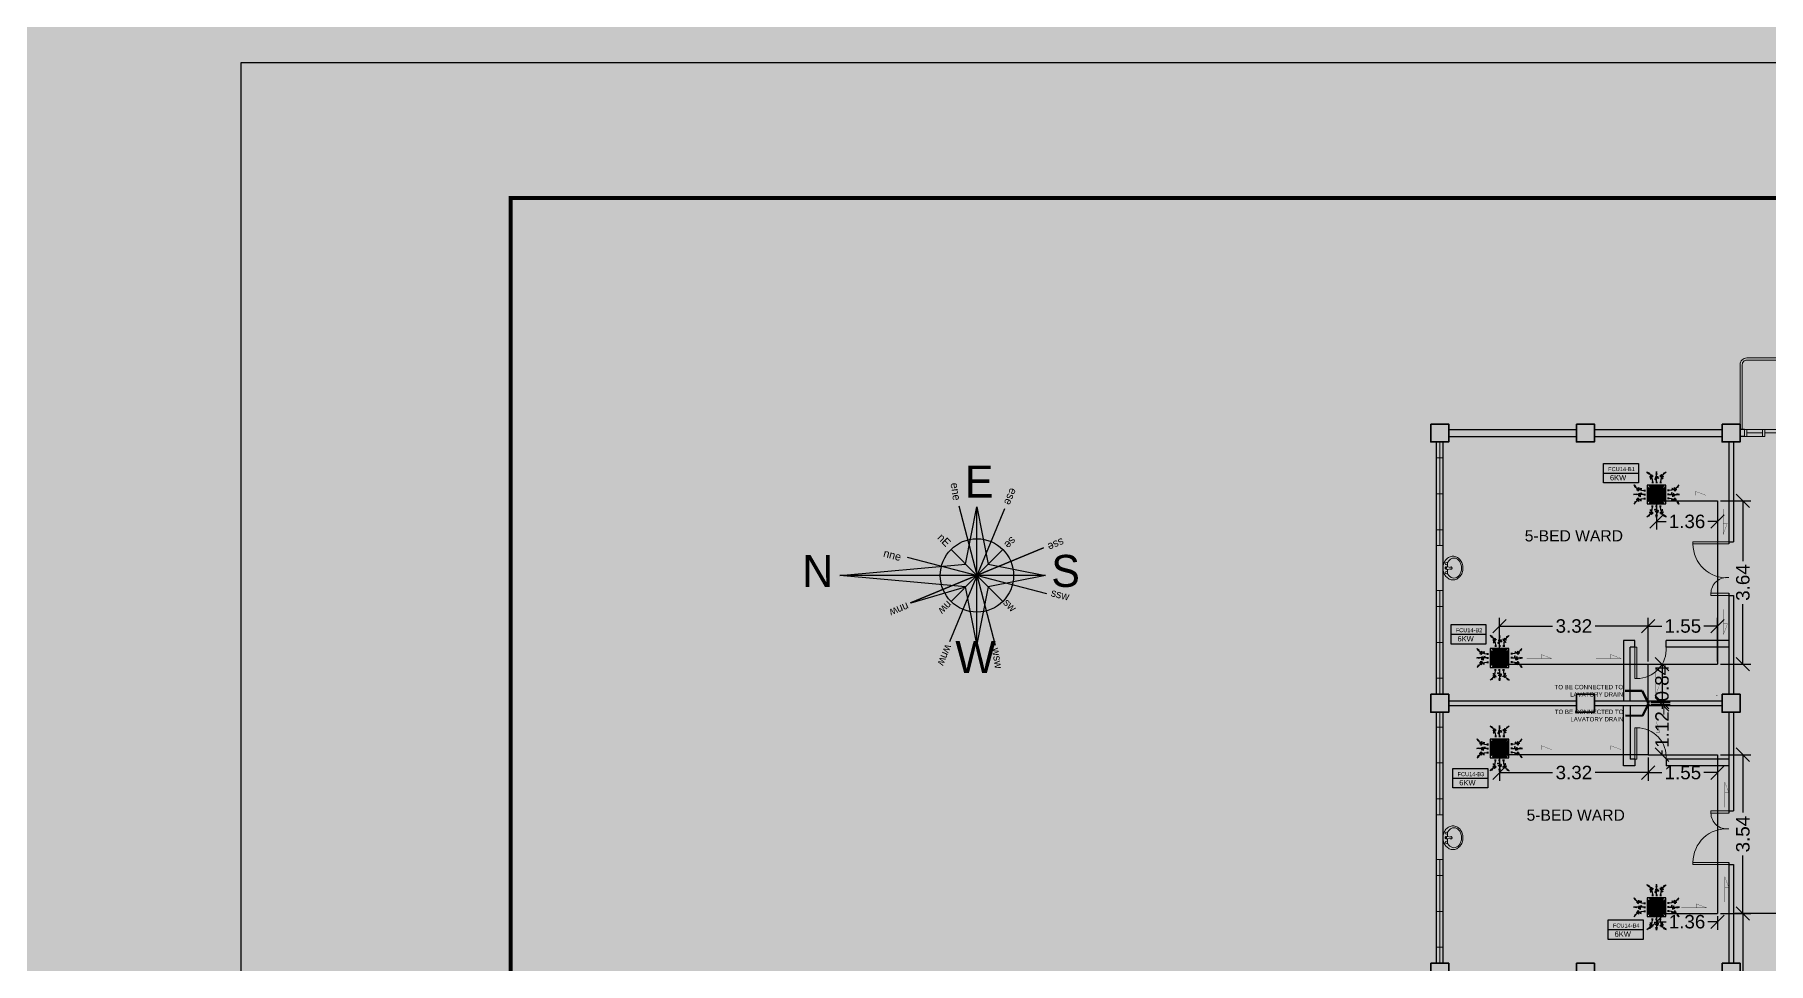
# Model space of a CAD drawing. Header units: millimetres. Extents: x -60 to 576, y -39 to 287.
# Drawn here: x 208.01 to 246.68, y 130.13 to 150.84 of the extents above; entities that cross this region are included whole.
import ezdxf

# ---------------------------------------------------------------- set-up
doc = ezdxf.new("R2010")
doc.units = ezdxf.units.MM
doc.header["$MEASUREMENT"] = 0
for name, color, linetype in [('.1', 1, 'Continuous'), ('AIR', 7, 'Continuous'), ('AIR-00', 7, 'Continuous'), ('AIR-01', 7, 'Continuous'), ('AIR-02', 7, 'Continuous'), ('AIR-04', 7, 'Continuous'), ('DRAIN PIPE', 7, 'Continuous'), ('fcu drain', 7, 'Continuous'), ('label', 7, 'Continuous'), ('Legends', 7, 'Continuous'), ('M-AC-TEXT', 7, 'Continuous'), ('PATHS', 7, 'Continuous'), ('template', 7, 'Continuous')]:
    doc.layers.add(name, color=color, linetype=linetype)
doc.styles.add('ar-dim-axis', font='romans.shx', dxfattribs={"width": 0.8})
doc.styles.add('OIP FONT', font='GOTHIC.TTF', dxfattribs={"height": 150})
doc.styles.get("Standard").update_dxf_attribs({"font": 'arial.ttf'})
doc.styles.add('SWISSLT175', font='swissl.ttf', dxfattribs={"height": 0.175})
doc.dimstyles.new('ar-dim-axis', dxfattribs={"dimtxt": 350, "dimasz": 250, "dimexe": 75, "dimexo": 75, "dimgap": 200, "dimtad": 1, "dimdec": 0, "dimzin": 12, "dimdsep": 46, "dimtxsty": 'ar-dim-axis', "dimblk": 'ARCHTICK', "dimcen": 120, "dimclrd": 11, "dimclre": 8, "dimclrt": 4, "dimadec": 0, "dimazin": 3, "dimtm": 1, "dimtfac": 1, "dimtdec": 0, "dimtix": 1, "dimtmove": 2, "dimatfit": 3, "dimldrblk": 'ARCHTICK', "dimfxl": 1, "dimtolj": 1, "dimtzin": 0, "dimarcsym": 1})
doc.dimstyles.new('Copy of dimension', dxfattribs={"dimtxt": 0.3, "dimasz": 0.3, "dimexe": 0.18, "dimexo": 0.0625, "dimgap": 0.09, "dimtad": 0, "dimzin": 0, "dimdsep": 46, "dimtxsty": 'Standard', "dimblk": 'OBLIQUE', "dimcen": 0.09, "dimclrd": 256, "dimclre": 256, "dimclrt": 256, "dimadec": 0, "dimazin": 0, "dimtfac": 1, "dimtofl": 0, "dimtmove": 0, "dimatfit": 3, "dimldrblk": 'OBLIQUE', "dimfxl": 1, "dimtolj": 1, "dimtzin": 0, "dimarcsym": 0})

# ---------------------------------------------------------------- blocks, each defined once
blk = doc.blocks.new('FCU-13000P (CASSETTE SPLIT)')
at = {"layer": 'AIR-00', "ltscale": 3}
for p, q in [((0, 0.523), (0, 1)), ((-0.523, 0), (-1, 0)), ((-0.558, 0.193), (-0.487, 0.193)), ((-0.558, 0.162), (-0.487, 0.162)), ((-0.558, 0.016), (-0.487, 0.016)), ((-0.193, 0.558), (-0.193, 0.487)), ((-0.162, 0.558), (-0.162, 0.487)), ((-0.016, 0.558), (-0.016, 0.487)), ((0.016, 0.558), (0.016, 0.487)), ((0.162, 0.558), (0.162, 0.487)), ((0.193, 0.558), (0.193, 0.487)), ((0.558, 0.193), (0.487, 0.193)), ((0.558, 0.162), (0.487, 0.162)), ((0.558, 0.016), (0.487, 0.016)), ((0.523, 0), (1, 0)), ((-0.558, -0.016), (-0.487, -0.016)), ((-0.558, -0.162), (-0.487, -0.162)), ((-0.558, -0.193), (-0.487, -0.193)), ((-0.193, -0.558), (-0.193, -0.487)), ((-0.162, -0.558), (-0.162, -0.487)), ((-0.016, -0.558), (-0.016, -0.487)), ((0, -0.523), (0, -1)), ((0.016, -0.558), (0.016, -0.487)), ((0.162, -0.558), (0.162, -0.487)), ((0.193, -0.558), (0.193, -0.487)), ((0.558, -0.016), (0.487, -0.016)), ((0.558, -0.162), (0.487, -0.162)), ((0.558, -0.193), (0.487, -0.193))]:
    blk.add_line(p, q, dxfattribs=at)
at = {"layer": 'AIR-00'}
for p, q in [((0.295, -0.295), (-0.295, 0.295)), ((0.295, 0.295), (-0.295, -0.295))]:
    blk.add_line(p, q, dxfattribs=at)
at = {"layer": 'AIR-00', "ltscale": 3}
for points in [[(-0.335, 0.895), (-0.311, 0.932), (-0.416, 0.973)], [(-0.022, 0.89), (0.022, 0.89), (0, 1)], [(0.335, 0.895), (0.311, 0.932), (0.416, 0.973)], [(-0.89, 0.022), (-0.89, -0.022), (-1, 0)], [(-0.895, 0.335), (-0.932, 0.311), (-0.973, 0.416)], [(0.89, 0.022), (0.89, -0.022), (1, 0)], [(0.895, 0.335), (0.932, 0.311), (0.973, 0.416)], [(-0.895, -0.335), (-0.932, -0.311), (-0.973, -0.416)], [(0.895, -0.335), (0.932, -0.311), (0.973, -0.416)], [(-0.335, -0.895), (-0.311, -0.932), (-0.416, -0.973)], [(-0.022, -0.89), (0.022, -0.89), (0, -1)], [(0.335, -0.895), (0.311, -0.932), (0.416, -0.973)]]:
    blk.add_lwpolyline(points, close=True, dxfattribs=at)
at = {"layer": 'AIR-00'}
for points in [[(-0.323, 0.914, -0.171809), (-0.178, 0.558), (-0.178, 0.522)], [(0.323, 0.914, 0.171809), (0.178, 0.558), (0.178, 0.522)], [(-0.914, 0.323, 0.171809), (-0.558, 0.178), (-0.522, 0.178)], [(0.914, 0.323, -0.171809), (0.558, 0.178), (0.522, 0.178)], [(-0.914, -0.323, -0.171809), (-0.558, -0.178), (-0.522, -0.178)], [(-0.323, -0.914, 0.171809), (-0.178, -0.558), (-0.178, -0.522)], [(0.323, -0.914, -0.171809), (0.178, -0.558), (0.178, -0.522)], [(0.914, -0.323, 0.171809), (0.558, -0.178), (0.522, -0.178)]]:
    blk.add_lwpolyline(points, format="xyb", dxfattribs=at)
for points in [[(-0.26, -0.26), (0.26, -0.26), (0.26, 0.26), (-0.26, 0.26)], [(-0.21, -0.21), (0.21, -0.21), (0.21, 0.21), (-0.21, 0.21)], [(-0.16, -0.16), (0.16, -0.16), (0.16, 0.16), (-0.16, 0.16)], [(-0.11, -0.11), (0.11, -0.11), (0.11, 0.11), (-0.11, 0.11)], [(-0.06, -0.06), (0.06, -0.06), (0.06, 0.06), (-0.06, 0.06)]]:
    blk.add_lwpolyline(points, close=True, dxfattribs=at)
at = {"layer": 'AIR-00', "ltscale": 3}
for points in [[(-0.268, 0.84), (-0.231, 0.852), (-0.134, 0.882), (-0.422, 0.704), (0.005, 0.903), (-0.358, 0.645), (-0.239, 0.678), (-0.199, 0.69)], [(0.268, 0.84), (0.231, 0.852), (0.134, 0.882), (0.422, 0.704), (-0.005, 0.903), (0.358, 0.645), (0.239, 0.678), (0.199, 0.69)], [(-0.84, 0.268), (-0.852, 0.231), (-0.882, 0.134), (-0.704, 0.422), (-0.903, -0.005), (-0.645, 0.358), (-0.678, 0.239), (-0.69, 0.199)], [(0.84, 0.268), (0.852, 0.231), (0.882, 0.134), (0.704, 0.422), (0.903, -0.005), (0.645, 0.358), (0.678, 0.239), (0.69, 0.199)], [(-0.84, -0.268), (-0.852, -0.231), (-0.882, -0.134), (-0.704, -0.422), (-0.903, 0.005), (-0.645, -0.358), (-0.678, -0.239), (-0.69, -0.199)], [(-0.268, -0.84), (-0.231, -0.852), (-0.134, -0.882), (-0.422, -0.704), (0.005, -0.903), (-0.358, -0.645), (-0.239, -0.678), (-0.199, -0.69)], [(0.268, -0.84), (0.231, -0.852), (0.134, -0.882), (0.422, -0.704), (-0.005, -0.903), (0.358, -0.645), (0.239, -0.678), (0.199, -0.69)], [(0.84, -0.268), (0.852, -0.231), (0.882, -0.134), (0.704, -0.422), (0.903, 0.005), (0.645, -0.358), (0.678, -0.239), (0.69, -0.199)]]:
    blk.add_open_spline(points, degree=3, knots=[0.0032834, 0.0032834, 0.0032834, 0.0032834, 0.0712567, 0.1924075, 0.3347111, 0.5062145, 0.5813292, 0.5813292, 0.5813292, 0.5813292], dxfattribs=at)
for points in [[(0, 0.8), (0.077, 0.776), (-0.058, 0.755), (0.098, 0.718), (-0.087, 0.663), (0, 0.631)], [(-0.8, 0), (-0.776, -0.077), (-0.755, 0.058), (-0.718, -0.098), (-0.663, 0.087), (-0.631, 0)], [(0.8, 0), (0.776, -0.077), (0.755, 0.058), (0.718, -0.098), (0.663, 0.087), (0.631, 0)], [(0, -0.8), (0.077, -0.776), (-0.058, -0.755), (0.098, -0.718), (-0.087, -0.663), (0, -0.631)]]:
    blk.add_spline(points, degree=3, dxfattribs=at)
for points in [[(-0.416, 0.973), (-0.335, 0.895), (-0.311, 0.932)], [(0, 1), (-0.022, 0.89), (0.022, 0.89)], [(0.416, 0.973), (0.335, 0.895), (0.311, 0.932)], [(-1, 0), (-0.89, 0.022), (-0.89, -0.022)], [(-0.973, 0.416), (-0.895, 0.335), (-0.932, 0.311)], [(1, 0), (0.89, 0.022), (0.89, -0.022)], [(0.973, 0.416), (0.895, 0.335), (0.932, 0.311)], [(-0.973, -0.416), (-0.895, -0.335), (-0.932, -0.311)], [(0.973, -0.416), (0.895, -0.335), (0.932, -0.311)], [(-0.416, -0.973), (-0.335, -0.895), (-0.311, -0.932)], [(0, -1), (-0.022, -0.89), (0.022, -0.89)], [(0.416, -0.973), (0.335, -0.895), (0.311, -0.932)]]:
    blk.add_solid(points, dxfattribs=at)
at = {"layer": 'AIR-01'}
for points in [[(-0.373, 0.31), (-0.348, 0.31), (-0.348, -0.31), (-0.373, -0.31)], [(-0.31, 0.372), (0.31, 0.372), (0.31, 0.348), (-0.31, 0.348)], [(0.372, 0.31), (0.348, 0.31), (0.348, -0.31), (0.372, -0.31)], [(-0.31, -0.373), (0.31, -0.373), (0.31, -0.348), (-0.31, -0.348)]]:
    blk.add_lwpolyline(points, close=True, dxfattribs=at)
at = {"layer": 'AIR-02'}
blk.add_lwpolyline([(-0.26, -0.31), (0.26, -0.31, 0.414214), (0.31, -0.26), (0.31, 0.26, 0.414214), (0.26, 0.31), (-0.26, 0.31, 0.414214), (-0.31, 0.26), (-0.31, -0.26, 0.414214)], format="xyb", close=True, dxfattribs=at)
at = {"layer": 'AIR-04'}
blk.add_lwpolyline([(-0.41, -0.41), (0.41, -0.41), (0.41, 0.41), (-0.41, 0.41)], close=True, dxfattribs=at)
blk = doc.blocks.new('_ARCHTICK')
at = {"color": 0, "linetype": 'ByBlock', "const_width": 0.15}
blk.add_lwpolyline([(-0.5, -0.5), (0.5, 0.5)], dxfattribs=at)
blk = doc.blocks.new('_Oblique')
at = {"color": 0, "linetype": 'ByBlock', "lineweight": -2}
blk.add_line((-0.5, -0.5), (0.5, 0.5), dxfattribs=at)
blk = doc.blocks.new('*D111')
at = {"lineweight": -2, "transparency": 16777216}
for p, q in [((240.69, 136.866), (240.69, 137.834)), ((244.005, 136.866), (244.005, 137.834)), ((240.69, 137.654), (241.869, 137.654)), ((244.005, 137.654), (242.825, 137.654))]:
    blk.add_line(p, q, dxfattribs=at)
at = {"layer": 'Defpoints', "color": 0, "transparency": 16777216}
for p in [(244.005, 137.654), (240.69, 136.803), (244.005, 136.803)]:
    blk.add_point(p, dxfattribs=at)
at = {"lineweight": -2, "transparency": 16777216, "xscale": 0.3, "yscale": 0.3, "zscale": 0.3, "rotation": 180}
blk.add_blockref('_Oblique', (240.69, 137.654), dxfattribs=at)
at = {"lineweight": -2, "transparency": 16777216, "xscale": 0.3, "yscale": 0.3, "zscale": 0.3}
blk.add_blockref('_Oblique', (244.005, 137.654), dxfattribs=at)
at = {"transparency": 16777216, "insert": (242.347, 137.654), "char_height": 0.3, "attachment_point": 5}
blk.add_mtext('\\A1;3.32', dxfattribs=at)
blk = doc.blocks.new('*D112')
at = {"lineweight": -2, "transparency": 16777216}
for p, q in [((244.005, 136.866), (244.005, 137.834)), ((245.552, 136.866), (245.552, 137.834)), ((244.005, 137.654), (244.312, 137.654)), ((245.552, 137.654), (245.245, 137.654))]:
    blk.add_line(p, q, dxfattribs=at)
at = {"layer": 'Defpoints', "color": 0, "transparency": 16777216}
for p in [(245.552, 137.654), (244.005, 136.803), (245.552, 136.803)]:
    blk.add_point(p, dxfattribs=at)
at = {"lineweight": -2, "transparency": 16777216, "xscale": 0.3, "yscale": 0.3, "zscale": 0.3, "rotation": 180}
blk.add_blockref('_Oblique', (244.005, 137.654), dxfattribs=at)
at = {"lineweight": -2, "transparency": 16777216, "xscale": 0.3, "yscale": 0.3, "zscale": 0.3}
blk.add_blockref('_Oblique', (245.552, 137.654), dxfattribs=at)
at = {"transparency": 16777216, "insert": (244.778, 137.654), "char_height": 0.3, "attachment_point": 5}
blk.add_mtext('\\A1;1.55', dxfattribs=at)
blk = doc.blocks.new('*D113')
at = {"lineweight": -2, "transparency": 16777216}
for p, q in [((245.615, 140.448), (246.297, 140.448)), ((246.117, 140.448), (246.117, 139.104)), ((246.117, 136.803), (246.117, 138.146)), ((245.615, 136.803), (246.297, 136.803))]:
    blk.add_line(p, q, dxfattribs=at)
at = {"layer": 'Defpoints', "color": 0, "transparency": 16777216}
for p in [(245.552, 140.448), (246.117, 140.448), (245.552, 136.803)]:
    blk.add_point(p, dxfattribs=at)
at = {"lineweight": -2, "transparency": 16777216, "xscale": 0.3, "yscale": 0.3, "zscale": 0.3}
for p, rotation in [((246.117, 140.448), 90), ((246.117, 136.803), 270)]:
    blk.add_blockref('_Oblique', p, dxfattribs=dict(at, rotation=rotation))
at = {"transparency": 16777216, "insert": (246.117, 138.625), "char_height": 0.3, "attachment_point": 5, "rotation": 90}
blk.add_mtext('\\A1;3.64', dxfattribs=at)
blk = doc.blocks.new('*D114')
at = {"lineweight": -2, "transparency": 16777216}
for p, q in [((244.19, 140.385), (244.19, 139.806)), ((245.552, 140.385), (245.552, 139.806)), ((244.19, 139.986), (244.406, 139.986)), ((245.552, 139.986), (245.336, 139.986))]:
    blk.add_line(p, q, dxfattribs=at)
at = {"layer": 'Defpoints', "color": 0, "transparency": 16777216}
for p in [(244.19, 140.448), (245.552, 140.448), (244.19, 139.986)]:
    blk.add_point(p, dxfattribs=at)
at = {"lineweight": -2, "transparency": 16777216, "xscale": 0.3, "yscale": 0.3, "zscale": 0.3, "rotation": 180}
blk.add_blockref('_Oblique', (244.19, 139.986), dxfattribs=at)
at = {"lineweight": -2, "transparency": 16777216, "xscale": 0.3, "yscale": 0.3, "zscale": 0.3}
blk.add_blockref('_Oblique', (245.552, 139.986), dxfattribs=at)
at = {"transparency": 16777216, "insert": (244.871, 139.986), "char_height": 0.3, "attachment_point": 5}
blk.add_mtext('\\A1;1.36', dxfattribs=at)
blk = doc.blocks.new('*D115')
at = {"lineweight": -2, "transparency": 16777216}
for p, q in [((244.067, 136.803), (244.493, 136.803)), ((244.313, 136.803), (244.313, 135.959)), ((244.067, 135.959), (244.493, 135.959))]:
    blk.add_line(p, q, dxfattribs=at)
at = {"layer": 'Defpoints', "color": 0, "transparency": 16777216}
for p in [(244.005, 136.803), (244.005, 135.959), (244.313, 135.959)]:
    blk.add_point(p, dxfattribs=at)
at = {"lineweight": -2, "transparency": 16777216, "xscale": 0.3, "yscale": 0.3, "zscale": 0.3}
for p, rotation in [((244.313, 136.803), 90), ((244.313, 135.959), 270)]:
    blk.add_blockref('_Oblique', p, dxfattribs=dict(at, rotation=rotation))
at = {"transparency": 16777216, "insert": (244.313, 136.381), "char_height": 0.3, "attachment_point": 5, "rotation": 90}
blk.add_mtext('\\A1;0.84', dxfattribs=at)
blk = doc.blocks.new('*D116')
at = {"lineweight": -2, "transparency": 16777216}
for p, q in [((244.067, 135.909), (244.493, 135.909)), ((244.313, 135.909), (244.313, 135.811)), ((244.067, 134.786), (244.493, 134.786)), ((244.313, 134.786), (244.313, 134.883))]:
    blk.add_line(p, q, dxfattribs=at)
at = {"layer": 'Defpoints', "color": 0, "transparency": 16777216}
for p in [(244.005, 135.909), (244.005, 134.786), (244.313, 134.786)]:
    blk.add_point(p, dxfattribs=at)
at = {"lineweight": -2, "transparency": 16777216, "xscale": 0.3, "yscale": 0.3, "zscale": 0.3}
for p, rotation in [((244.313, 135.909), 90), ((244.313, 134.786), 270)]:
    blk.add_blockref('_Oblique', p, dxfattribs=dict(at, rotation=rotation))
at = {"transparency": 16777216, "insert": (244.313, 135.347), "char_height": 0.3, "attachment_point": 5, "rotation": 90}
blk.add_mtext('\\A1;1.12', dxfattribs=at)
blk = doc.blocks.new('*D117')
at = {"lineweight": -2, "transparency": 16777216}
for p, q in [((240.69, 134.723), (240.69, 134.206)), ((244.005, 134.723), (244.005, 134.206)), ((240.69, 134.386), (241.869, 134.386)), ((244.005, 134.386), (242.825, 134.386))]:
    blk.add_line(p, q, dxfattribs=at)
at = {"layer": 'Defpoints', "color": 0, "transparency": 16777216}
for p in [(240.69, 134.786), (244.005, 134.786), (240.69, 134.386)]:
    blk.add_point(p, dxfattribs=at)
at = {"lineweight": -2, "transparency": 16777216, "xscale": 0.3, "yscale": 0.3, "zscale": 0.3, "rotation": 180}
blk.add_blockref('_Oblique', (240.69, 134.386), dxfattribs=at)
at = {"lineweight": -2, "transparency": 16777216, "xscale": 0.3, "yscale": 0.3, "zscale": 0.3}
blk.add_blockref('_Oblique', (244.005, 134.386), dxfattribs=at)
at = {"transparency": 16777216, "insert": (242.347, 134.386), "char_height": 0.3, "attachment_point": 5}
blk.add_mtext('\\A1;3.32', dxfattribs=at)
blk = doc.blocks.new('*D118')
at = {"lineweight": -2, "transparency": 16777216}
for p, q in [((244.005, 134.723), (244.005, 134.206)), ((245.552, 134.723), (245.552, 134.206)), ((244.005, 134.386), (244.312, 134.386)), ((245.552, 134.386), (245.245, 134.386))]:
    blk.add_line(p, q, dxfattribs=at)
at = {"layer": 'Defpoints', "color": 0, "transparency": 16777216}
for p in [(244.005, 134.786), (245.552, 134.786), (245.552, 134.386)]:
    blk.add_point(p, dxfattribs=at)
at = {"lineweight": -2, "transparency": 16777216, "xscale": 0.3, "yscale": 0.3, "zscale": 0.3, "rotation": 180}
blk.add_blockref('_Oblique', (244.005, 134.386), dxfattribs=at)
at = {"lineweight": -2, "transparency": 16777216, "xscale": 0.3, "yscale": 0.3, "zscale": 0.3}
blk.add_blockref('_Oblique', (245.552, 134.386), dxfattribs=at)
at = {"transparency": 16777216, "insert": (244.778, 134.386), "char_height": 0.3, "attachment_point": 5}
blk.add_mtext('\\A1;1.55', dxfattribs=at)
blk = doc.blocks.new('*D119')
at = {"lineweight": -2, "transparency": 16777216}
for p, q in [((245.615, 134.786), (246.297, 134.786)), ((246.117, 134.786), (246.117, 133.494)), ((246.117, 131.245), (246.117, 132.536)), ((245.615, 131.245), (246.297, 131.245))]:
    blk.add_line(p, q, dxfattribs=at)
at = {"layer": 'Defpoints', "color": 0, "transparency": 16777216}
for p in [(245.552, 134.786), (245.552, 131.245), (246.117, 131.245)]:
    blk.add_point(p, dxfattribs=at)
at = {"lineweight": -2, "transparency": 16777216, "xscale": 0.3, "yscale": 0.3, "zscale": 0.3}
for p, rotation in [((246.117, 134.786), 90), ((246.117, 131.245), 270)]:
    blk.add_blockref('_Oblique', p, dxfattribs=dict(at, rotation=rotation))
at = {"transparency": 16777216, "insert": (246.117, 133.015), "char_height": 0.3, "attachment_point": 5, "rotation": 90}
blk.add_mtext('\\A1;3.54', dxfattribs=at)
blk = doc.blocks.new('*D120')
at = {"lineweight": -2, "transparency": 16777216}
for p, q in [((244.19, 131.183), (244.19, 130.881)), ((245.552, 131.183), (245.552, 130.881)), ((244.19, 131.061), (244.406, 131.061)), ((245.552, 131.061), (245.336, 131.061))]:
    blk.add_line(p, q, dxfattribs=at)
at = {"layer": 'Defpoints', "color": 0, "transparency": 16777216}
for p in [(244.19, 131.245), (245.552, 131.245), (244.19, 131.061)]:
    blk.add_point(p, dxfattribs=at)
at = {"lineweight": -2, "transparency": 16777216, "xscale": 0.3, "yscale": 0.3, "zscale": 0.3, "rotation": 180}
blk.add_blockref('_Oblique', (244.19, 131.061), dxfattribs=at)
at = {"lineweight": -2, "transparency": 16777216, "xscale": 0.3, "yscale": 0.3, "zscale": 0.3}
blk.add_blockref('_Oblique', (245.552, 131.061), dxfattribs=at)
at = {"transparency": 16777216, "insert": (244.871, 131.061), "char_height": 0.3, "attachment_point": 5}
blk.add_mtext('\\A1;1.36', dxfattribs=at)
blk = doc.blocks.new('*D145')
at = {"lineweight": -2, "transparency": 16777216}
for p, q in [((246.852, 131.245), (245.937, 131.245)), ((246.117, 131.245), (246.117, 129.53)), ((246.117, 126.844), (246.117, 128.559)), ((246.852, 126.844), (245.937, 126.844))]:
    blk.add_line(p, q, dxfattribs=at)
at = {"layer": 'Defpoints', "color": 0, "transparency": 16777216}
for p in [(246.914, 131.245), (246.117, 126.844), (246.914, 126.844)]:
    blk.add_point(p, dxfattribs=at)
at = {"lineweight": -2, "transparency": 16777216, "xscale": 0.3, "yscale": 0.3, "zscale": 0.3}
for p, rotation in [((246.117, 131.245), 90), ((246.117, 126.844), 270)]:
    blk.add_blockref('_Oblique', p, dxfattribs=dict(at, rotation=rotation))
at = {"transparency": 16777216, "insert": (246.117, 129.045), "char_height": 0.3, "attachment_point": 5, "rotation": 90}
blk.add_mtext('\\A1;4.40', dxfattribs=at)
blk = doc.blocks.new('A$C4B4E3A78')
at = {"layer": 'PATHS'}
h = blk.add_hatch(color=7, dxfattribs=at)
h.paths.add_polyline_path([(0, 0.334, -0.044061), (0.059, 0.329), (0, 0.626)])
h.paths.add_polyline_path([(0, 0), (0.103, 0.103), (0.059, 0.329, 0.044061), (0, 0.334)])
h.paths.add_polyline_path([(0.334, 0, -0.044061), (0.329, -0.059), (0.626, 0)])
h.paths.add_polyline_path([(0, 0), (0.103, -0.103), (0.329, -0.059, 0.044061), (0.334, 0)])
h.paths.add_polyline_path([(0, -0.334, -0.044061), (-0.059, -0.329), (0, -0.626)])
h.paths.add_polyline_path([(0, 0), (-0.103, -0.103), (-0.059, -0.329, 0.044061), (0, -0.334)])
h.paths.add_polyline_path([(-0.334, 0, -0.063049), (-0.324, 0.083), (-1.249, 0)])
h.paths.add_polyline_path([(-0.324, 0.083, 0.063049), (-0.334, 0), (0, 0), (-0.103, 0.103)])
at = {"layer": 'PATHS', "color": 7}
for p, q in [((-0.165, 0.635), (0.165, -0.635)), ((0.251, 0.606), (-0.251, -0.606)), ((-0.103, 0.103), (0, 0.626)), ((0, -0.626), (0, 0.626)), ((0, 0.626), (0.103, 0.103)), ((-0.635, 0.165), (0.635, -0.165)), ((0.606, 0.251), (-0.606, -0.251)), ((-0.606, -0.251), (0.606, 0.251)), ((0, 0), (-0.236, 0.236)), ((0, 0), (0.236, 0.236)), ((-1.249, 0), (-0.103, 0.103)), ((0.103, 0.103), (0.626, 0)), ((0.626, 0), (-1.249, 0)), ((-0.103, -0.103), (-1.249, 0)), ((-0.6, -0.249), (-0.103, -0.103)), ((0, 0), (-0.236, -0.236)), ((0, -0.626), (-0.103, -0.103)), ((0, 0), (0.236, -0.236)), ((0.103, -0.103), (0, -0.626)), ((0.626, 0), (0.103, -0.103))]:
    blk.add_line(p, q, dxfattribs=at)
blk.add_circle((0, 0), 0.334, dxfattribs=at)
at = {"layer": 'PATHS', "color": 7, "char_height": 0.2916, "width": 0.60625, "attachment_point": 1}
for s, insert in [('{\\fAlgerian|b0|i0|c0|p82;E}', (-0.11, 1.001)), ('{\\fAlgerian|b0|i0|c0|p82;N}', (-1.591, 0.187)), ('{\\fAlgerian|b0|i0|c0|p82;S}', (0.678, 0.187)), ('{\\fAlgerian|b0|i0|c0|p82;W}', (-0.197, -0.598))]:
    blk.add_mtext(s, dxfattribs=dict(at, insert=insert))
at = {"layer": 'PATHS', "color": 7, "char_height": 0.0729, "width": 0.15156}
for s, insert, attachment_point, rotation in [('{\\fAlgerian|b0|i0|c0|p82;ene}', (-0.242, 0.839), 7, 278.5552), ('{\\fAlgerian|b0|i0|c0|p82;ese}', (0.372, 0.775), 1, 247.5), ('{\\fAlgerian|b0|i0|c0|p82;nE}', (-0.315, 0.39), 1, 315), ('{\\fAlgerian|b0|i0|c0|p82;se}', (0.367, 0.307), 1, 225), ('{\\fAlgerian|b0|i0|c0|p82;sse}', (0.804, 0.276), 1, 202.5), ('{\\fAlgerian|b0|i0|c0|p82;nne}', (-0.84, 0.242), 1, 345.4238), ('{\\fAlgerian|b0|i0|c0|p82;ssw}', (0.687, -0.117), 1, 345.4238), ('{\\fAlgerian|b0|i0|c0|p82;nnw}', (-0.611, -0.311), 1, 202.5), ('{\\fAlgerian|b0|i0|c0|p82;nw}', (-0.217, -0.276), 1, 225), ('{\\fAlgerian|b0|i0|c0|p82;sw}', (0.284, -0.202), 1, 315), ('{\\fAlgerian|b0|i0|c0|p82;wnw}', (-0.219, -0.651), 1, 247.5), ('{\\fAlgerian|b0|i0|c0|p82;wsw}', (0.136, -0.665), 7, 278.5552)]:
    blk.add_mtext(s, dxfattribs=dict(at, insert=insert, attachment_point=attachment_point, rotation=rotation))

msp = doc.modelspace()

# ---------------------------------------------------------------- linework, layer by layer
at = {"layer": '.1', "color": 0}
msp.add_line((311.89, 150.209), (212.614, 150.209), dxfattribs=at)
at = {"color": 8, "lineweight": 25}
for p, q in [((239.554, 142.034), (242.404, 142.034)), ((242.804, 142.034), (245.654, 142.034)), ((246.154, 142.034), (246.054, 142.034)), ((239.279, 136.134), (239.279, 141.759)), ((239.429, 136.134), (239.429, 141.759)), ((239.554, 141.884), (242.404, 141.884)), ((242.804, 141.884), (245.654, 141.884)), ((245.804, 141.759), (245.804, 139.484)), ((245.904, 141.759), (245.904, 139.534)), ((246.154, 141.884), (246.054, 141.884)), ((245.804, 139.534), (245.904, 139.534)), ((245.804, 138.384), (245.804, 136.134)), ((245.804, 138.334), (245.904, 138.334)), ((245.904, 138.334), (245.904, 136.134)), ((243.454, 137.334), (243.454, 135.984)), ((239.554, 135.984), (242.404, 135.984)), ((239.554, 135.884), (242.404, 135.884)), ((242.804, 135.984), (245.654, 135.984)), ((242.804, 135.884), (245.654, 135.884)), ((243.454, 134.534), (243.454, 135.884)), ((239.279, 130.134), (239.279, 135.734)), ((239.429, 130.134), (239.429, 135.734)), ((245.804, 135.734), (245.804, 133.484)), ((245.904, 135.734), (245.904, 133.534)), ((244.404, 134.684), (244.404, 134.534)), ((245.804, 133.534), (245.904, 133.534)), ((245.804, 132.384), (245.804, 130.134)), ((245.804, 132.334), (245.904, 132.334)), ((245.904, 132.334), (245.904, 130.134))]:
    msp.add_line(p, q, dxfattribs=at)
at = {"color": 8, "lineweight": 13}
for p, q in [((246.554, 142.034), (246.204, 142.034)), ((246.204, 141.959), (246.554, 141.959)), ((246.554, 141.884), (246.204, 141.884))]:
    msp.add_line(p, q, dxfattribs=at)
at = {"color": 8, "lineweight": 9}
for p, q in [((239.279, 139.447), (239.279, 141.759)), ((239.354, 141.759), (239.354, 139.447)), ((239.279, 140.603), (239.279, 141.403)), ((239.279, 141.403), (239.429, 141.403)), ((239.429, 141.403), (239.429, 139.803)), ((239.279, 140.603), (239.429, 140.603)), ((239.429, 139.803), (239.279, 139.803)), ((239.279, 138.947), (239.279, 139.447)), ((239.279, 139.447), (239.429, 139.447)), ((239.279, 138.947), (239.279, 138.447)), ((239.627, 138.961), (239.505, 138.975)), ((239.627, 138.932), (239.505, 138.919)), ((239.279, 138.447), (239.429, 138.447)), ((239.279, 136.134), (239.279, 138.447)), ((239.354, 138.447), (239.354, 136.134)), ((239.279, 137.291), (239.279, 138.091)), ((239.279, 138.091), (239.429, 138.091)), ((239.429, 138.091), (239.429, 136.491)), ((239.279, 137.291), (239.429, 137.291)), ((239.429, 136.491), (239.279, 136.491)), ((239.279, 136.134), (239.429, 136.134)), ((243.604, 135.984), (245.554, 135.984)), ((243.604, 135.884), (245.554, 135.884)), ((244.354, 135.984), (244.854, 135.984)), ((244.354, 135.684), (244.354, 135.884)), ((244.354, 135.884), (244.854, 135.884)), ((245.535, 136.11), (245.535, 136.109)), ((239.279, 133.447), (239.279, 135.734)), ((239.279, 134.603), (239.279, 135.403)), ((239.279, 135.403), (239.429, 135.403)), ((239.354, 135.734), (239.354, 133.447)), ((239.429, 135.403), (239.429, 133.803)), ((239.279, 134.603), (239.429, 134.603)), ((239.429, 133.803), (239.279, 133.803)), ((239.279, 133.447), (239.429, 133.447)), ((239.627, 132.949), (239.505, 132.962)), ((239.627, 132.92), (239.505, 132.907)), ((239.279, 132.447), (239.429, 132.447)), ((239.279, 130.134), (239.279, 132.447)), ((239.354, 132.447), (239.354, 130.134)), ((239.279, 131.291), (239.279, 132.091)), ((239.279, 132.091), (239.429, 132.091)), ((239.429, 132.091), (239.429, 130.491)), ((239.279, 131.291), (239.429, 131.291)), ((239.429, 130.491), (239.279, 130.491)), ((239.279, 130.134), (239.429, 130.134))]:
    msp.add_line(p, q, dxfattribs=at)
at = {"color": 8, "lineweight": 25, "ltscale": 0.3}
for p, q in [((243.704, 137.334), (243.454, 137.334)), ((243.704, 137.184), (243.704, 137.334)), ((245.804, 137.334), (244.404, 137.334)), ((244.404, 137.184), (244.404, 137.334)), ((243.704, 137.184), (243.604, 137.184)), ((243.604, 135.984), (243.604, 137.184)), ((245.804, 137.184), (244.404, 137.184)), ((243.604, 135.884), (243.604, 134.684)), ((243.704, 134.684), (243.604, 134.684)), ((243.704, 134.684), (243.704, 134.534)), ((245.804, 134.684), (244.404, 134.684)), ((243.704, 134.534), (243.454, 134.534)), ((245.804, 134.534), (244.404, 134.534))]:
    msp.add_line(p, q, dxfattribs=at)
at = {"color": 8, "lineweight": 9, "transparency": 33554687}
for points in [[(246.054, 142.034), (246.054, 143.484, -0.414214), (246.204, 143.634), (249.004, 143.634, -0.414214), (249.154, 143.484), (249.154, 142.159), (249.154, 142.809)], [(246.104, 142.034), (246.104, 143.484, -0.414214), (246.204, 143.584), (249.004, 143.584, -0.414214), (249.104, 143.484), (249.104, 142.829)]]:
    msp.add_lwpolyline(points, format="xyb", dxfattribs=at)
at = {"color": 8, "lineweight": 35}
for points in [[(239.154, 142.159), (239.554, 142.159), (239.554, 141.759), (239.154, 141.759)], [(242.404, 142.159), (242.804, 142.159), (242.804, 141.759), (242.404, 141.759)], [(245.654, 142.159), (246.054, 142.159), (246.054, 141.759), (245.654, 141.759)], [(239.154, 136.134), (239.554, 136.134), (239.554, 135.734), (239.154, 135.734)], [(242.404, 136.134), (242.804, 136.134), (242.804, 135.734), (242.404, 135.734)], [(245.654, 136.134), (246.054, 136.134), (246.054, 135.734), (245.654, 135.734)], [(239.154, 130.134), (239.554, 130.134), (239.554, 129.734), (239.154, 129.734)], [(242.404, 130.134), (242.804, 130.134), (242.804, 129.734), (242.404, 129.734)], [(245.654, 130.134), (246.054, 130.134), (246.054, 129.734), (245.654, 129.734)]]:
    msp.add_lwpolyline(points, close=True, dxfattribs=at)
at = {"color": 8, "lineweight": 13}
for points in [[(246.204, 142.034), (246.204, 141.884), (246.154, 141.884), (246.154, 142.034)], [(246.604, 142.034), (246.604, 141.884), (246.554, 141.884), (246.554, 142.034)], [(246.604, 142.034), (247.404, 142.034), (247.404, 141.959), (246.604, 141.959)]]:
    msp.add_lwpolyline(points, close=True, dxfattribs=at)
at = {"color": 8, "lineweight": 9}
for points in [[(239.279, 141.759), (239.429, 141.759), (239.429, 139.447), (239.279, 139.447)], [(239.279, 138.447), (239.429, 138.447), (239.429, 136.134), (239.279, 136.134)], [(239.279, 135.734), (239.429, 135.734), (239.429, 133.447), (239.279, 133.447)], [(239.279, 132.447), (239.429, 132.447), (239.429, 130.134), (239.279, 130.134)]]:
    msp.add_lwpolyline(points, close=True, dxfattribs=at)
at = {"color": 8, "lineweight": 13, "ltscale": 0.03}
for points in [[(245.804, 139.484), (245.804, 139.534), (245.004, 139.534), (245.004, 139.484)], [(245.804, 138.334), (245.804, 138.384), (245.404, 138.384), (245.404, 138.334)], [(243.704, 137.184), (243.754, 137.184), (243.754, 136.484), (243.704, 136.484)], [(243.704, 134.684), (243.754, 134.684), (243.754, 135.384), (243.704, 135.384)], [(245.804, 133.534), (245.804, 133.484), (245.404, 133.484), (245.404, 133.534)], [(245.804, 132.384), (245.804, 132.334), (245.004, 132.334), (245.004, 132.384)]]:
    msp.add_lwpolyline(points, close=True, dxfattribs=at)
at = {"color": 8, "lineweight": 9}
for points in [[(239.65, 138.682, 0.11576), (239.733, 138.701, 0.104047), (239.807, 138.759, 0.090875), (239.854, 138.843, 0.083344), (239.871, 138.947, 0.083344), (239.854, 139.05, 0.090875), (239.807, 139.134, 0.104047), (239.733, 139.193, 0.11576), (239.65, 139.212, 0.11576), (239.568, 139.193, 0.104047), (239.494, 139.134, 0.090875), (239.447, 139.05, 0.083344), (239.429, 138.947, 0.083344), (239.447, 138.843, 0.090875), (239.494, 138.759, 0.104047), (239.568, 138.701, 0.11576)], [(239.65, 132.669, 0.11576), (239.733, 132.689, 0.104047), (239.807, 132.747, 0.090875), (239.854, 132.831, 0.083344), (239.871, 132.934, 0.083344), (239.854, 133.038, 0.090875), (239.807, 133.122, 0.104047), (239.733, 133.18, 0.11576), (239.65, 133.199, 0.11576), (239.568, 133.18, 0.104047), (239.494, 133.122, 0.090875), (239.447, 133.038, 0.083344), (239.429, 132.934, 0.083344), (239.447, 132.831, 0.090875), (239.494, 132.747, 0.104047), (239.568, 132.689, 0.11576)]]:
    msp.add_lwpolyline(points, format="xyb", close=True, dxfattribs=at)
for points in [[(239.671, 138.724, 0.124838), (239.734, 138.74, 0.105788), (239.792, 138.79, 0.086697), (239.828, 138.859, 0.076776), (239.841, 138.947, 0.076776), (239.828, 139.034, 0.086697), (239.792, 139.104, 0.105788), (239.734, 139.154, 0.124838), (239.671, 139.169, 0.124838), (239.609, 139.154, 0.105788), (239.551, 139.104, 0.040067), (239.531, 139.073), (239.531, 138.971, 0.040067)], [(239.531, 138.922), (239.531, 138.82, 0.040067), (239.551, 138.79, 0.105788), (239.609, 138.74, 0.124838), (239.671, 138.724, 0.124838)], [(239.671, 132.712, 0.124838), (239.734, 132.728, 0.105788), (239.792, 132.777, 0.086697), (239.828, 132.847, 0.076776), (239.841, 132.934, 0.076776), (239.828, 133.022, 0.086697), (239.792, 133.092, 0.105788), (239.734, 133.141, 0.124838), (239.671, 133.157, 0.124838), (239.609, 133.141, 0.105788), (239.551, 133.092, 0.040067), (239.531, 133.061), (239.531, 132.959, 0.040067)], [(239.531, 132.91), (239.531, 132.808, 0.040067), (239.551, 132.777, 0.105788), (239.609, 132.728, 0.124838), (239.671, 132.712, 0.124838)]]:
    msp.add_lwpolyline(points, format="xyb", dxfattribs=at)
for centre, radius in [((239.502, 139.048), 0.0255), ((239.502, 138.845), 0.0255), ((239.496, 138.947), 0.0095), ((239.502, 133.036), 0.0255), ((239.502, 132.833), 0.0255), ((239.496, 132.934), 0.0095)]:
    msp.add_circle(centre, radius, dxfattribs=at)
at = {"color": 8, "lineweight": 13, "ltscale": 0.03}
for centre, radius, start, end in [((245.756, 139.484), 0.752, 180, 273.6952), ((245.758, 138.384), 0.353, 82.3719, 180), ((243.754, 137.136), 0.652, 270, 4.2422), ((243.754, 134.733), 0.652, 355.7578, 90), ((245.758, 133.484), 0.353, 180, 277.6281), ((245.756, 132.384), 0.752, 86.3048, 180)]:
    msp.add_arc(centre, radius, start, end, dxfattribs=at)
at = {"color": 8, "lineweight": 9}
for centre, radius, start, end in [((239.502, 138.947), 0.028, 83.7545, 276.2455), ((239.604, 138.947), 0.025, 36.3068, 131.2022), ((239.604, 138.947), 0.025, 228.7978, 323.6932), ((239.534, 138.947), 0.0948, 351.2026, 8.7974), ((239.604, 138.947), 0.025, 341.3793, 18.6207), ((244.052, 136.25), 0.181, 307.3815, 331.5364), ((239.502, 132.934), 0.028, 83.7545, 276.2455), ((239.604, 132.934), 0.025, 36.3068, 131.2022), ((239.604, 132.934), 0.025, 228.7978, 323.6932), ((239.534, 132.934), 0.0948, 351.2026, 8.7974), ((239.604, 132.934), 0.025, 341.3793, 18.6207)]:
    msp.add_arc(centre, radius, start, end, dxfattribs=at)
at = {"layer": 'DRAIN PIPE', "color": 7, "linetype": 'Continuous', "const_width": 0.005}
for points in [[(244.735, 140.569), (245.296, 140.569), (245.061, 140.658), (245.061, 140.569)], [(245.678, 140.265), (245.678, 139.704), (245.767, 139.939), (245.678, 139.939)], [(245.684, 138.027), (245.684, 137.467), (245.773, 137.702), (245.684, 137.702)], [(241.291, 136.931), (241.851, 136.931), (241.616, 137.02), (241.616, 136.931)], [(242.841, 136.931), (243.401, 136.931), (243.166, 137.02), (243.166, 136.931)], [(244.176, 136.69), (244.176, 136.13), (244.264, 136.365), (244.176, 136.365)], [(244.178, 134.965), (244.178, 135.525), (244.267, 135.29), (244.178, 135.29)], [(241.294, 134.898), (241.854, 134.898), (241.619, 134.987), (241.619, 134.898)], [(242.844, 134.898), (243.404, 134.898), (243.169, 134.987), (243.169, 134.898)], [(245.714, 133.612), (245.714, 134.173), (245.803, 133.938), (245.714, 133.938)]]:
    msp.add_lwpolyline(points, dxfattribs=at)
at = {"layer": 'DRAIN PIPE', "linetype": 'Continuous', "const_width": 0.005}
for points in [[(245.714, 131.501), (245.714, 132.061), (245.803, 131.826), (245.714, 131.826)], [(244.747, 131.372), (245.308, 131.372), (245.073, 131.461), (245.073, 131.372)]]:
    msp.add_lwpolyline(points, dxfattribs=at)
at = {"layer": 'fcu drain', "linetype": 'Continuous'}
for p, q in [((244.19, 140.448), (245.552, 140.448)), ((245.552, 140.448), (245.552, 136.803)), ((240.69, 136.803), (244.005, 136.803)), ((244.005, 135.959), (244.005, 136.803)), ((244.005, 136.803), (245.552, 136.803)), ((244.005, 135.909), (244.005, 134.786)), ((244.005, 134.786), (240.69, 134.786)), ((244.005, 134.786), (245.552, 134.786)), ((245.552, 134.786), (245.552, 131.245)), ((244.19, 131.245), (245.552, 131.245))]:
    msp.add_line(p, q, dxfattribs=at)
for centre in [(244.005, 135.959), (244.005, 135.909)]:
    msp.add_circle(centre, 0.0183, dxfattribs=at)
at = {"layer": 'fcu drain', "color": 2, "linetype": 'Continuous'}
for centre in [(244.005, 135.959), (244.005, 135.909)]:
    msp.add_circle(centre, 0.00904, dxfattribs=at)
at = {"layer": 'Legends', "linetype": 'Continuous', "lineweight": 25}
for p, q in [((243.007, 141.064), (243.786, 141.064)), ((239.606, 137.472), (240.385, 137.472)), ((239.647, 134.262), (240.426, 134.262)), ((243.112, 130.886), (243.891, 130.886))]:
    msp.add_line(p, q, dxfattribs=at)
at = {"layer": 'Legends'}
for points in [[(243.007, 141.282), (243.786, 141.282), (243.786, 140.845), (243.007, 140.845)], [(239.606, 137.69), (240.385, 137.69), (240.385, 137.253), (239.606, 137.253)], [(239.647, 134.481), (240.426, 134.481), (240.426, 134.044), (239.647, 134.044)], [(243.112, 131.105), (243.891, 131.105), (243.891, 130.668), (243.112, 130.668)]]:
    msp.add_lwpolyline(points, close=True, dxfattribs=at)
at = {"layer": 'template'}
msp.add_line((212.614, 150.209), (212.614, 79.813), dxfattribs=at)
at = {"layer": 'template', "linetype": 'Continuous', "const_width": 0.0853}
msp.add_lwpolyline([(218.631, 82.821), (308.882, 82.821), (308.882, 147.2), (218.631, 147.2)], close=True, dxfattribs=at)

# ---------------------------------------------------------------- block references
at = {"layer": 'AIR', "xscale": 0.5113536813550488, "yscale": 0.5113536813550488, "zscale": 0.5113536813550488}
for p in [(244.19, 140.588), (240.69, 136.943), (240.69, 134.926), (244.19, 131.385)]:
    msp.add_blockref('FCU-13000P (CASSETTE SPLIT)', p, dxfattribs=at)
at = {"layer": 'PATHS', "linetype": 'Continuous', "xscale": 2.448166817373462, "yscale": 2.448166817373462, "zscale": 2.448166817373462}
msp.add_blockref('A$C4B4E3A78', (229.031, 138.783), dxfattribs=at)

# ---------------------------------------------------------------- texts
at = {"layer": 'label', "color": 8, "lineweight": 9, "ltscale": 0.4, "char_height": 0.25, "attachment_point": 5, "line_spacing_factor": 0.8, "style": 'SWISSLT175'}
for insert in [(242.347, 139.665), (242.388, 133.437)]:
    msp.add_mtext('5-BED WARD', dxfattribs=dict(at, insert=insert))
at = {"layer": 'Legends', "linetype": 'Continuous', "lineweight": 25, "attachment_point": 1}
for s, width, insert, char_height in [('FCU14-B1', 0.44811, (243.112, 141.199), 0.09), ('6KW', 0.23674, (243.151, 141.023), 0.12), ('FCU14-B2', 0.44811, (239.711, 137.607), 0.09), ('6KW', 0.23674, (239.75, 137.431), 0.12), ('FCU14-B3', 0.44811, (239.752, 134.397), 0.09), ('6KW', 0.23674, (239.791, 134.222), 0.12), ('FCU14-B4', 0.44811, (243.217, 131.021), 0.09), ('6KW', 0.23674, (243.256, 130.845), 0.12)]:
    msp.add_mtext_dynamic_manual_height_columns(s, width=width, gutter_width=1.011, heights=[0], dxfattribs=dict(at, insert=insert, char_height=char_height))
at = {"layer": 'M-AC-TEXT', "char_height": 0.09822, "width": 1.56657, "attachment_point": 6, "style": 'OIP FONT'}
for insert in [(243.446, 136.211), (243.452, 135.658)]:
    msp.add_mtext('TO BE CONNECTED TO LAVATORY DRAIN', dxfattribs=dict(at, insert=insert))

# ---------------------------------------------------------------- dimensions: what is measured, and where the dimension line sits
for base, p1, p2, picture, middle in [((244.19, 139.986), (245.552, 140.448), (244.19, 140.448), '*D114', (244.871, 139.986)), ((244.0049, 137.6536), (240.6898, 136.8032), (244.0049, 136.8032), '*D111', (242.3474, 137.6536)), ((245.552, 137.654), (244.005, 136.803), (245.552, 136.803), '*D112', (244.778, 137.654)), ((240.6898, 134.3859), (244.0049, 134.7855), (240.6898, 134.7855), '*D117', (242.3474, 134.3859)), ((245.552, 134.386), (244.005, 134.786), (245.552, 134.786), '*D118', (244.778, 134.386)), ((244.19, 131.061), (245.552, 131.245), (244.19, 131.245), '*D120', (244.871, 131.061))]:
    dim = msp.add_linear_dim(base=base, p1=p1, p2=p2, dimstyle='Copy of dimension')
    dim.commit()
    dim.dimension.update_dxf_attribs({"geometry": picture, "text_midpoint": middle})
for base, p1, p2, picture, middle in [((246.1168, 140.4475), (245.5521, 136.8032), (245.5521, 140.4475), '*D113', (246.1168, 138.6254)), ((244.313, 134.786), (244.005, 135.909), (244.005, 134.786), '*D116', (244.313, 135.347)), ((246.117, 131.245), (245.552, 134.786), (245.552, 131.245), '*D119', (246.117, 133.015)), ((246.117, 126.844), (246.914, 131.245), (246.914, 126.844), '*D145', (246.117, 129.045))]:
    dim = msp.add_linear_dim(base=base, p1=p1, p2=p2, angle=90, dimstyle='Copy of dimension')
    dim.commit()
    dim.dimension.update_dxf_attribs({"geometry": picture, "text_midpoint": middle})
dim = msp.add_linear_dim(base=(244.313, 135.959), p1=(244.005, 136.803), p2=(244.005, 135.959), angle=90, dimstyle='Copy of dimension')
dim.commit()
dim.dimension.update_dxf_attribs({"geometry": '*D115', "text_midpoint": (244.313, 136.381), "dimtype": 160})

# ---------------------------------------------------------------- leaders
at = {"layer": 'M-AC-TEXT', "annotation_type": 0, "has_hookline": 1, "text_width": 1.46}
for points, hookline_direction in [([(243.995, 135.962), (243.869, 136.21), (243.493, 136.211)], 1), ([(354.266, 135.091), (354.139, 135.339), (353.763, 135.34)], 1), ([(368.266, 133.952), (368.139, 134.2), (367.763, 134.201)], 1), ([(374.267, 133.942), (374.14, 134.19), (373.765, 134.191)], 1), ([(361.115, 128.915), (360.989, 129.163), (360.613, 129.164)], 1), ([(262.788, 128.199), (262.661, 128.447), (262.285, 128.448)], 1), ([(376.118, 126.108), (375.992, 126.356), (375.616, 126.358)], 1), ([(368.167, 125.548), (368.041, 125.796), (367.665, 125.797)], 1), ([(166.309, 117.858), (166.435, 118.106), (166.811, 118.107)], 0), ([(376.113, 115.346), (375.986, 115.594), (375.61, 115.595)], 1), ([(243.997, 107.208), (243.87, 107.456), (243.494, 107.457)], 1), ([(354.266, 106.345), (354.139, 106.593), (353.763, 106.594)], 1), ([(272.48, 105.184), (272.353, 105.432), (271.977, 105.433)], 1), ([(178.877, 105.216), (179.004, 105.464), (179.38, 105.465)], 0), ([(395.221, 100.371), (395.094, 100.619), (394.718, 100.62)], 1), ([(244.001, 135.904), (243.874, 135.656), (243.498, 135.657)], 1), ([(354.265, 135.03), (354.138, 134.782), (353.762, 134.783)], 1)]:
    msp.add_leader(points, dimstyle='ar-dim-axis', override={"dimtxt": 150, "dimasz": 150, "dimgap": 200, "dimtad": 0, "dimtih": 1, "dimtoh": 1, "dimtxsty": 'OIP FONT', "dimclrd": 256, "dimclre": 256, "dimclrt": 256, "dimfxl": 0.2, "dimfxlon": 1, "dimlwd": 65535, "dimlwe": 65535}, dxfattribs=dict(at, hookline_direction=hookline_direction))

doc.saveas('drawing.dxf')
